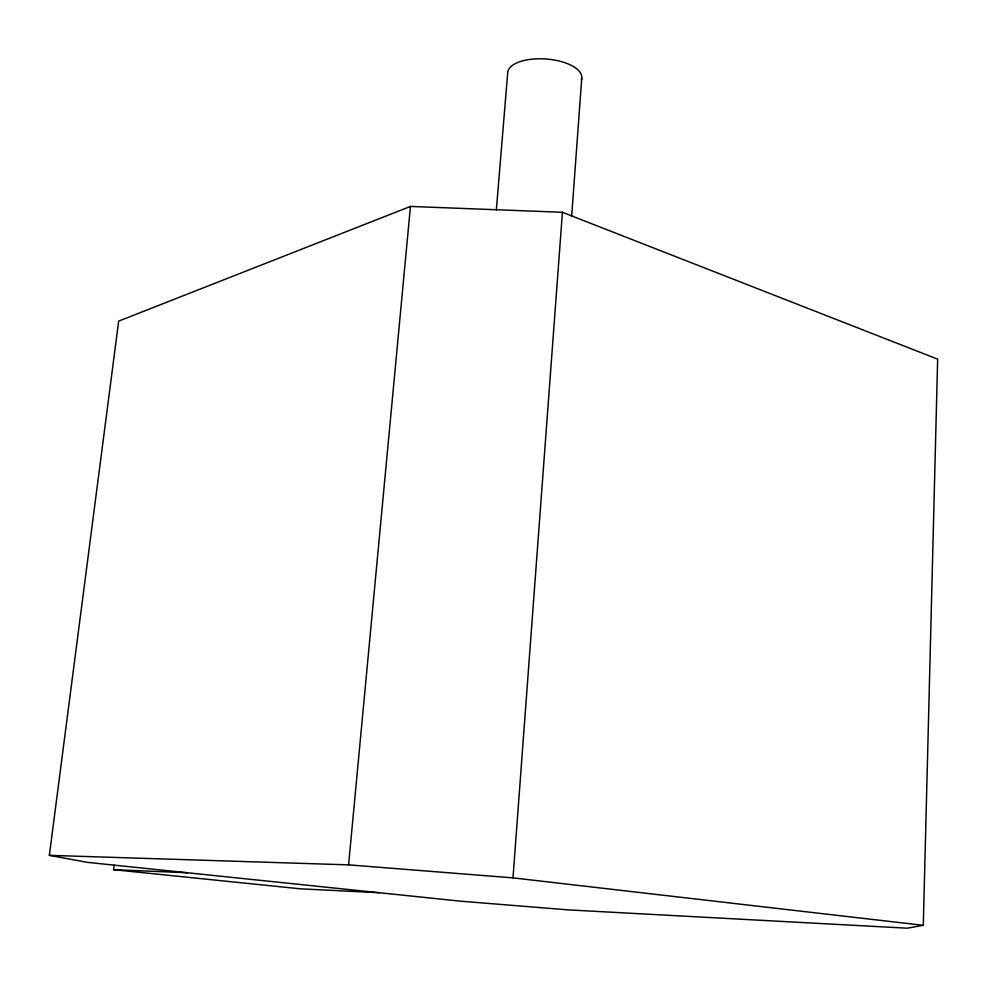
<?xml version="1.0" encoding="UTF-8"?>
<svg xmlns="http://www.w3.org/2000/svg" width="987" height="987" viewBox="0 0 987 987"><rect width="100%" height="100%" fill="white"/><g stroke="black" fill="none" stroke-linecap="round" stroke-linejoin="round"><path stroke-width="1.48" d="M923.289 925.325L937.65 359.157L562.43 212.291L410.456 206.431L118.674 321.12L49.35 855.347L87.411 862.354L460.398 901.168L568.364 909.891L907.164 928.199L923.289 925.325L512.993 877.875L348.584 864.859L49.35 855.347M571.67 216.19L581.75 78.281M512.993 877.875L562.43 212.291M496.338 210.034L507.737 72.458A37.124 16.211 4.1 0 1 548.402 59.22A37.124 16.211 4.1 0 1 581.331 79.91M348.584 864.859L410.456 206.431M379.218 892.717L300.307 888.818L113.628 869.683L114.184 865.118M113.628 869.683L187.37 872.755"/></g></svg>
